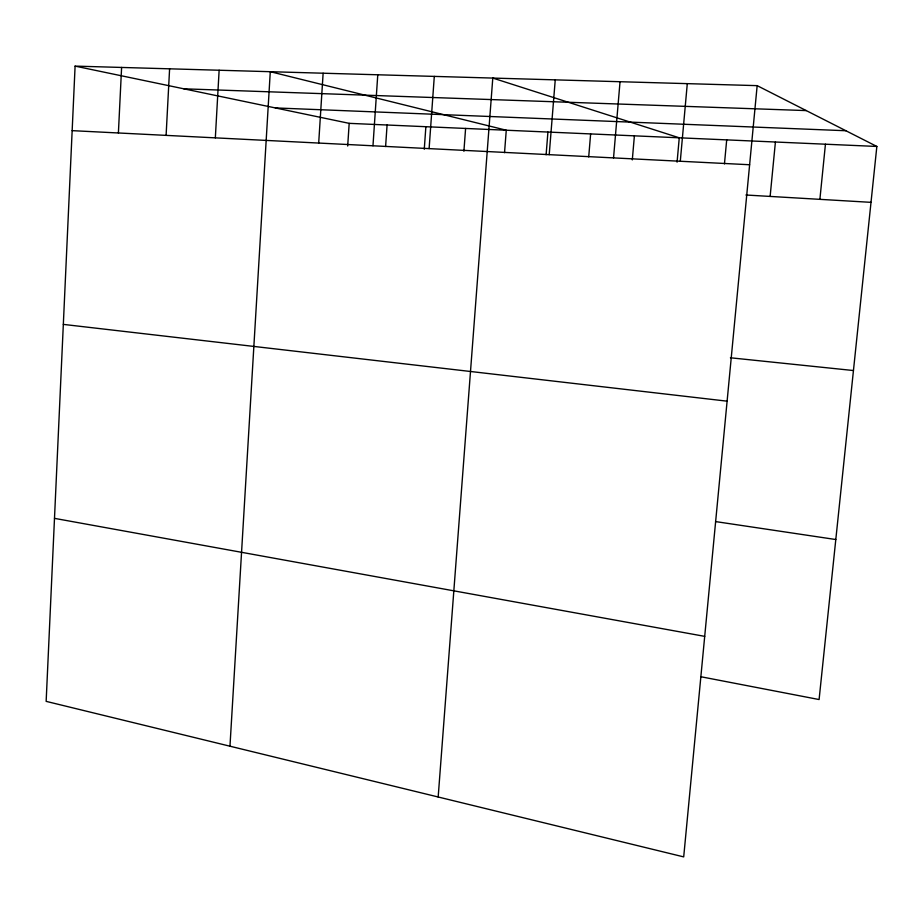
<?xml version="1.0" encoding="UTF-8"?>
<svg xmlns="http://www.w3.org/2000/svg" width="923" height="923" viewBox="0 0 923 923"><rect width="100%" height="100%" fill="white"/><g stroke="black" fill="none" stroke-linecap="round" stroke-linejoin="round"><path stroke-width="1.38" d="M75.098 66.11L46.15 701.365L683.701 856.89L757.16 85.643L75.098 66.11L349.182 123.347L876.85 146.457L819.093 699.542L700.765 676.721M118.398 132.97L121.605 67.437M166.105 135.381L169.601 68.821M215.336 137.85L219.132 70.229M229.965 746.211L270.277 71.694L506.266 130.224L504.535 152.676M318.689 143.053L323.131 73.217M347.694 146.03L349.182 123.347M372.973 145.788L377.772 74.775M385.606 146.515L387.083 125.009M424.268 149.249L425.872 126.705M429.114 148.615L434.295 76.401M463.9 151.257L465.596 128.447M438.171 796.999L492.79 78.074L679.259 137.804L677.078 162.16M546.104 154.764L547.927 132.058M549.22 154.66L555.242 79.863M588.712 156.91L590.628 133.927M613.541 157.891L620.037 81.72M632.301 159.898L634.389 135.843M680.297 161.248L687.289 83.647M724.451 163.913L726.701 139.881M770.128 196.426L775.412 142.015M819.889 199.345L825.439 144.207M183.815 88.816L806.24 110.587M275.308 107.922L845.883 130.731M72.156 130.651L749.626 164.744M745.911 195.007L871.012 202.345M730.416 357.778L853.452 370.538M63.329 324.388L727.105 401.17M715.533 521.576L835.8 539.528M54.492 518.357L704.711 636.362M757.16 85.643L876.85 146.457"/></g></svg>
